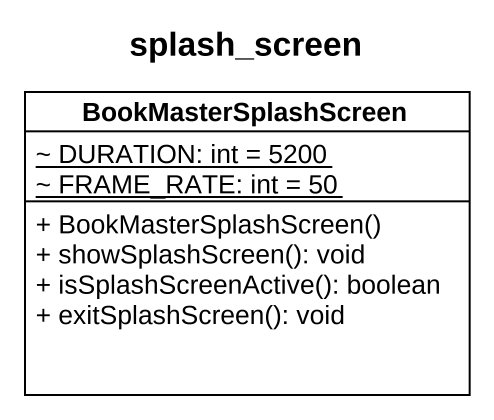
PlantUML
@startuml
title splash_screen
hide circle
hide empty members
skinparam classAttributeIconSize 0
class BookMasterSplashScreen {
  {static} ~ DURATION: int = 5200
  {static} ~ FRAME_RATE: int = 50
  + BookMasterSplashScreen()
  + showSplashScreen(): void
  + isSplashScreenActive(): boolean
  + exitSplashScreen(): void
}
@enduml
